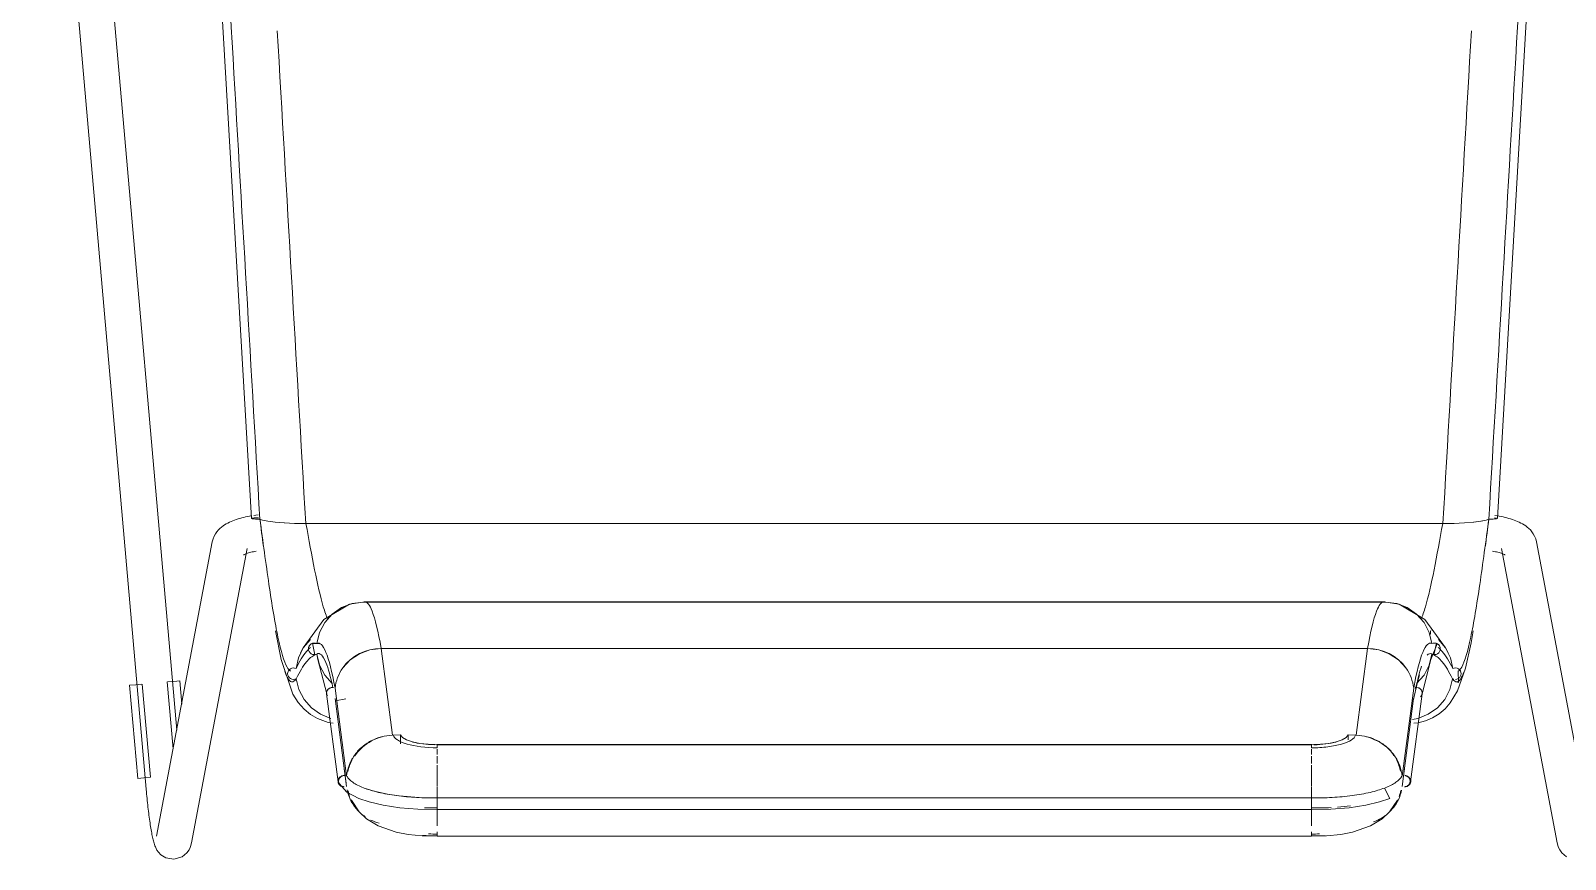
# Model space of a CAD drawing. Header units: millimetres. Extents: x 155927 to 295199, y -4084 to 97293.
# Drawn here: x 166802 to 167320, y 30951 to 31231 of the extents above; entities that cross this region are included whole.
import ezdxf

# ---------------------------------------------------------------- set-up
doc = ezdxf.new("R2010")
doc.units = ezdxf.units.MM
doc.header["$MEASUREMENT"] = 0
doc.layers.add('I-FURN', color=8, linetype='CONTINUOUS', lineweight=9)

msp = doc.modelspace()

# ---------------------------------------------------------------- linework, layer by layer
at = {"layer": 'I-FURN'}
for p, q in [((166802.41, 31418.3), (166841.36, 30974.98)), ((166851.66, 30994.85), (166814.36, 31419.35)), ((166857.55, 31398.18), (166876.84, 31066.27)), ((167316.36, 31398.18), (167297.08, 31066.27)), ((166870.58, 31065.48), (166871.16, 31065.7)), ((166871.16, 31065.7), (166871.75, 31065.91)), ((166871.75, 31065.91), (166872.36, 31066.1)), ((166872.36, 31066.1), (166872.98, 31066.29)), ((166872.98, 31066.29), (166873.61, 31066.46)), ((166873.61, 31066.46), (166874.25, 31066.62)), ((166874.25, 31066.62), (166874.9, 31066.77)), ((166874.9, 31066.77), (166875.57, 31066.92)), ((166875.57, 31066.92), (166876.25, 31067.05)), ((166876.25, 31067.05), (166876.95, 31067.18)), ((166876.91, 31066.32), (166876.84, 31066.27)), ((166876.84, 31066.27), (166876.9, 31066.32)), ((166876.84, 31066.27), (166876.92, 31066.21)), ((166876.91, 31066.21), (166876.84, 31066.27)), ((166876.9, 31066.32), (166877.09, 31066.37)), ((166877.09, 31066.37), (166876.91, 31066.32)), ((166877.11, 31066.16), (166876.91, 31066.21)), ((166876.92, 31066.21), (166877.11, 31066.16)), ((166877.38, 31066.41), (166877.09, 31066.37)), ((166877.09, 31066.37), (166877.38, 31066.41)), ((166877.11, 31066.16), (166877.41, 31066.12)), ((166877.4, 31066.12), (166877.11, 31066.16)), ((166877.76, 31066.45), (166877.38, 31066.41)), ((166877.38, 31066.41), (166877.76, 31066.45)), ((166877.79, 31066.09), (166877.4, 31066.12)), ((166877.41, 31066.12), (166877.79, 31066.09)), ((166877.65, 31067.29), (166878.37, 31067.4)), ((166878.21, 31066.47), (166877.76, 31066.45)), ((166877.76, 31066.45), (166878.21, 31066.47)), ((166877.79, 31066.09), (166878.25, 31066.06)), ((166878.24, 31066.06), (166877.79, 31066.09)), ((166878.7, 31066.48), (166878.21, 31066.47)), ((166878.21, 31066.47), (166878.7, 31066.48)), ((166878.74, 31066.06), (166878.24, 31066.06)), ((166878.25, 31066.06), (166878.74, 31066.06)), ((166878.37, 31067.4), (166879.09, 31067.5)), ((166879.2, 31066.48), (166878.7, 31066.48)), ((166878.7, 31066.48), (166879.2, 31066.48)), ((166878.74, 31066.06), (166879.24, 31066.06)), ((166879.24, 31066.06), (166878.74, 31066.06)), ((166879.24, 31066.06), (166879.71, 31066.08)), ((166879.71, 31066.08), (166879.24, 31066.06)), ((166880.61, 31065.68), (166879.71, 31066.08)), ((166879.71, 31066.08), (166880.61, 31065.68)), ((167294.21, 31066.08), (167293.31, 31065.68)), ((167293.31, 31065.68), (167294.21, 31066.08)), ((167294.21, 31066.08), (167294.68, 31066.06)), ((167294.68, 31066.06), (167294.21, 31066.08)), ((167294.68, 31066.06), (167295.18, 31066.06)), ((167295.18, 31066.06), (167294.68, 31066.06)), ((167295.18, 31066.06), (167295.67, 31066.06)), ((167295.67, 31066.06), (167295.18, 31066.06)), ((167295.67, 31066.06), (167296.12, 31066.09)), ((167296.13, 31066.09), (167295.67, 31066.06)), ((167296.12, 31066.09), (167296.51, 31066.12)), ((167296.51, 31066.12), (167296.13, 31066.09)), ((167296.54, 31066.41), (167296.16, 31066.45)), ((167296.16, 31066.45), (167296.54, 31066.41)), ((167296.97, 31067.18), (167296.27, 31067.29)), ((167296.51, 31066.12), (167296.81, 31066.16)), ((167296.81, 31066.16), (167296.51, 31066.12)), ((167296.83, 31066.37), (167296.54, 31066.41)), ((167296.54, 31066.41), (167296.83, 31066.37)), ((167297.66, 31067.05), (167296.97, 31067.18)), ((167297.07, 31066.27), (167297.01, 31066.32)), ((167297.01, 31066.32), (167297.08, 31066.27)), ((167298.34, 31066.92), (167297.66, 31067.05)), ((167299.01, 31066.77), (167298.34, 31066.92)), ((167299.67, 31066.62), (167299.01, 31066.77)), ((167300.31, 31066.46), (167299.67, 31066.62)), ((167300.94, 31066.29), (167300.31, 31066.46)), ((167301.56, 31066.1), (167300.94, 31066.29)), ((167302.16, 31065.91), (167301.56, 31066.1)), ((167302.76, 31065.7), (167302.16, 31065.91)), ((167303.34, 31065.48), (167302.76, 31065.7)), ((166864.27, 31060.3), (166864.71, 31061.09)), ((166864.71, 31061.09), (166865.19, 31061.78)), ((166865.19, 31061.78), (166865.7, 31062.38)), ((166865.7, 31062.38), (166866.22, 31062.9)), ((166866.22, 31062.9), (166866.75, 31063.35)), ((166866.75, 31063.35), (166867.29, 31063.75)), ((166867.29, 31063.75), (166867.82, 31064.11)), ((166867.82, 31064.11), (166868.36, 31064.43)), ((166868.36, 31064.43), (166868.9, 31064.72)), ((166868.9, 31064.72), (166869.45, 31065)), ((166869.45, 31065), (166870.01, 31065.25)), ((166870.01, 31065.25), (166870.58, 31065.48)), ((166882.35, 31065.31), (166880.61, 31065.68)), ((166880.61, 31065.68), (166882.36, 31065.31)), ((166884.82, 31065), (166882.36, 31065.31)), ((166882.36, 31065.31), (166884.85, 31065)), ((166887.91, 31064.76), (166884.85, 31065)), ((166884.85, 31065), (166887.96, 31064.76)), ((166891.43, 31064.61), (166887.95, 31064.76)), ((166887.96, 31064.76), (166891.49, 31064.61)), ((166895.18, 31064.55), (166891.43, 31064.61)), ((166891.49, 31064.61), (166895.26, 31064.55)), ((166895.26, 31064.55), (167278.66, 31064.55)), ((167278.66, 31064.55), (166895.26, 31064.55)), ((167278.66, 31064.55), (167282.43, 31064.61)), ((167282.43, 31064.61), (167278.74, 31064.55)), ((167282.43, 31064.61), (167285.96, 31064.76)), ((167285.96, 31064.76), (167282.49, 31064.61)), ((167285.96, 31064.76), (167289.06, 31065)), ((167289.07, 31065), (167286.01, 31064.76)), ((167289.06, 31065), (167291.56, 31065.31)), ((167291.56, 31065.31), (167289.1, 31065)), ((167291.56, 31065.31), (167293.31, 31065.68)), ((167293.31, 31065.68), (167291.57, 31065.31)), ((167303.91, 31065.25), (167303.34, 31065.48)), ((167304.47, 31065), (167303.91, 31065.25)), ((167305.02, 31064.72), (167304.47, 31065)), ((167305.55, 31064.43), (167305.02, 31064.72)), ((167306.09, 31064.11), (167305.55, 31064.43)), ((167306.63, 31063.75), (167306.09, 31064.11)), ((167307.16, 31063.35), (167306.63, 31063.75)), ((167307.69, 31062.9), (167307.16, 31063.35)), ((167308.21, 31062.38), (167307.69, 31062.9)), ((167308.72, 31061.78), (167308.21, 31062.38)), ((167309.21, 31061.09), (167308.72, 31061.78)), ((167309.64, 31060.3), (167309.21, 31061.09)), ((166863.65, 31058.42), (166844.84, 30959.13)), ((166856.63, 30956.9), (166875.44, 31056.19)), ((166863.65, 31058.42), (166863.91, 31059.41)), ((166863.91, 31059.41), (166864.27, 31060.3)), ((167298.48, 31056.19), (167317.29, 30956.9)), ((167310.01, 31059.41), (167309.64, 31060.3)), ((167310.27, 31058.42), (167310.01, 31059.41)), ((167329.08, 30959.13), (167310.27, 31058.42)), ((166874.22, 31053.96), (166874.24, 31053.97)), ((166874.24, 31053.97), (166874.32, 31054.02)), ((166874.32, 31054.02), (166874.41, 31054.06)), ((166874.41, 31054.06), (166874.56, 31054.14)), ((166874.56, 31054.14), (166874.75, 31054.22)), ((166874.75, 31054.22), (166874.98, 31054.32)), ((166874.98, 31054.32), (166875.25, 31054.42)), ((166875.25, 31054.42), (166875.56, 31054.53)), ((166875.56, 31054.53), (166875.89, 31054.63)), ((166875.89, 31054.63), (166876.26, 31054.74)), ((166876.26, 31054.74), (166876.65, 31054.85)), ((166876.65, 31054.85), (166877.07, 31054.96)), ((166877.07, 31054.96), (166877.52, 31055.06)), ((166877.52, 31055.06), (166877.99, 31055.16)), ((166877.99, 31055.16), (166878.48, 31055.26)), ((167295.93, 31055.16), (167295.44, 31055.26)), ((167296.4, 31055.06), (167295.93, 31055.16)), ((167296.84, 31054.96), (167296.4, 31055.06)), ((167297.26, 31054.85), (167296.84, 31054.96)), ((167297.66, 31054.74), (167297.26, 31054.85)), ((167298.02, 31054.63), (167297.66, 31054.74)), ((167298.36, 31054.53), (167298.02, 31054.63)), ((167298.66, 31054.42), (167298.36, 31054.53)), ((167298.93, 31054.32), (167298.66, 31054.42)), ((167299.17, 31054.22), (167298.93, 31054.32)), ((167299.36, 31054.14), (167299.17, 31054.22)), ((167299.51, 31054.06), (167299.36, 31054.14)), ((167299.6, 31054.02), (167299.51, 31054.06)), ((167299.67, 31053.97), (167299.6, 31054.02)), ((167299.7, 31053.96), (167299.67, 31053.97)), ((166909.92, 31037.33), (166901.26, 31032.22)), ((166907.2, 31036.21), (166904.07, 31034.04)), ((166904.07, 31034.03), (166907.21, 31036.2)), ((166910.07, 31037.4), (166906.89, 31036.03)), ((166910.78, 31037.57), (166907.2, 31036.21)), ((166907.21, 31036.2), (166910.78, 31037.57)), ((166915.1, 31038.2), (166910.07, 31037.4)), ((166910.78, 31037.57), (166914.57, 31038.05)), ((166914.57, 31038.05), (166910.78, 31037.57)), ((166914.57, 31038.05), (167259.35, 31038.05)), ((167259.35, 31038.05), (166914.57, 31038.05)), ((166954.01, 31038.2), (166915.1, 31038.2)), ((167258.81, 31038.2), (166954.01, 31038.2)), ((167258.81, 31038.2), (167263.85, 31037.4)), ((167259.35, 31038.05), (167263.14, 31037.57)), ((167263.14, 31037.57), (167259.35, 31038.05)), ((167263.14, 31037.57), (167266.71, 31036.2)), ((167266.71, 31036.21), (167263.14, 31037.57)), ((167263.85, 31037.4), (167267.03, 31036.03)), ((167264, 31037.33), (167272.65, 31032.22)), ((167269.85, 31034.04), (167266.71, 31036.21)), ((167266.71, 31036.2), (167269.84, 31034.03)), ((166901.26, 31032.22), (166894.28, 31022.68)), ((166901.56, 31031.17), (166899.81, 31027.77)), ((166899.81, 31027.77), (166901.57, 31031.16)), ((166904.07, 31034.04), (166901.56, 31031.17)), ((166901.57, 31031.16), (166904.07, 31034.03)), ((167269.84, 31034.03), (167272.35, 31031.16)), ((167272.36, 31031.17), (167269.85, 31034.04)), ((167272.35, 31031.16), (167274.1, 31027.77)), ((167274.11, 31027.77), (167272.36, 31031.17)), ((167272.65, 31032.22), (167279.64, 31022.68)), ((166884.95, 31028.35), (166886.85, 31018.69)), ((166896.73, 31025.44), (166894.33, 31022.61)), ((166894.34, 31022.6), (166896.73, 31025.44)), ((166899.81, 31027.77), (166898.91, 31024.06)), ((167275, 31024.06), (167274.11, 31027.77)), ((167277.18, 31025.44), (167279.58, 31022.61)), ((167279.59, 31022.61), (167277.18, 31025.44)), ((167286.34, 31015.77), (167288.23, 31024.29)), ((167288.23, 31024.29), (167288.97, 31028.35)), ((166891.91, 31015.67), (166892.7, 31019.28)), ((166892.69, 31019.28), (166891.91, 31015.67)), ((166894.33, 31022.61), (166892.69, 31019.28)), ((166892.7, 31019.28), (166894.34, 31022.6)), ((166894.28, 31022.68), (166893.39, 31020.93)), ((166896.14, 31022.79), (166896.07, 31022.3)), ((166896.07, 31022.3), (166896.14, 31021.81)), ((166896.08, 31022.3), (166896.14, 31022.79)), ((166896.14, 31021.81), (166896.08, 31022.3)), ((166896.33, 31023.26), (166896.14, 31022.79)), ((166896.14, 31022.79), (166896.33, 31023.25)), ((166896.33, 31021.35), (166896.14, 31021.81)), ((166896.14, 31021.81), (166896.33, 31021.35)), ((166896.33, 31023.25), (166896.63, 31023.66)), ((166896.62, 31023.66), (166896.33, 31023.26)), ((166896.63, 31020.95), (166896.33, 31021.35)), ((166896.33, 31021.35), (166896.62, 31020.95)), ((166897, 31023.97), (166896.62, 31023.66)), ((166896.62, 31020.95), (166897, 31020.63)), ((166896.63, 31023.66), (166897.01, 31023.97)), ((166897.01, 31020.64), (166896.63, 31020.95)), ((166897.46, 31024.18), (166897, 31023.97)), ((166897, 31020.63), (166897.46, 31020.43)), ((166897.01, 31023.97), (166897.46, 31024.17)), ((166897.46, 31020.43), (166897.01, 31020.64)), ((166899.98, 31024.07), (166897.1, 31024.03)), ((166897.4, 31024.16), (166898.24, 31020.27)), ((166897.46, 31024.17), (166897.95, 31024.26)), ((166897.95, 31024.26), (166897.46, 31024.18)), ((166897.95, 31020.35), (166897.46, 31020.43)), ((166897.46, 31020.43), (166897.95, 31020.35)), ((166897.95, 31024.26), (166898.45, 31024.22)), ((166898.44, 31024.22), (166897.95, 31024.26)), ((166898.45, 31020.39), (166897.95, 31020.35)), ((166897.95, 31020.35), (166898.44, 31020.39)), ((166898.91, 31024.06), (166898.44, 31024.22)), ((166898.44, 31020.39), (166898.91, 31020.55)), ((166898.45, 31024.22), (166898.92, 31024.05)), ((166898.92, 31020.55), (166898.45, 31020.39)), ((166898.91, 31020.55), (166899.81, 31016.84)), ((166899.27, 31018.7), (166898.95, 31020.57)), ((166913.29, 31020.66), (166910.17, 31018.58)), ((166916.83, 31021.97), (166913.29, 31020.66)), ((166920.6, 31022.45), (166916.83, 31021.97)), ((166924.46, 30993.17), (166920.6, 31022.45)), ((166920.6, 31022.45), (167253.31, 31022.45)), ((167253.31, 31022.45), (166920.6, 31022.45)), ((167253.31, 31022.45), (167249.45, 30993.17)), ((167257.08, 31021.97), (167253.31, 31022.45)), ((167260.63, 31020.66), (167257.08, 31021.97)), ((167263.74, 31018.58), (167260.63, 31020.66)), ((167274.11, 31016.84), (167275, 31020.55)), ((167274.65, 31018.7), (167276.81, 31024.03)), ((167275, 31024.05), (167275.47, 31024.22)), ((167275.47, 31024.22), (167275, 31024.06)), ((167275.47, 31020.39), (167275, 31020.55)), ((167275, 31020.55), (167275.47, 31020.39)), ((167275.47, 31024.22), (167275.97, 31024.26)), ((167275.97, 31024.26), (167275.47, 31024.22)), ((167275.97, 31020.35), (167275.47, 31020.39)), ((167275.47, 31020.39), (167275.97, 31020.35)), ((167275.68, 31020.27), (167276.52, 31024.16)), ((167275.97, 31024.26), (167276.46, 31024.17)), ((167276.46, 31024.18), (167275.97, 31024.26)), ((167276.46, 31020.43), (167275.97, 31020.35)), ((167275.97, 31020.35), (167276.46, 31020.43)), ((167276.91, 31023.97), (167276.46, 31024.18)), ((167276.46, 31024.17), (167276.91, 31023.97)), ((167276.91, 31020.64), (167276.46, 31020.43)), ((167276.46, 31020.43), (167276.91, 31020.63)), ((167276.91, 31023.97), (167277.29, 31023.66)), ((167277.3, 31023.66), (167276.91, 31023.97)), ((167277.29, 31020.95), (167276.91, 31020.64)), ((167276.91, 31020.63), (167277.3, 31020.95)), ((167277.29, 31023.66), (167277.58, 31023.25)), ((167277.58, 31021.35), (167277.29, 31020.95)), ((167277.59, 31023.26), (167277.3, 31023.66)), ((167277.3, 31020.95), (167277.59, 31021.35)), ((167277.58, 31023.25), (167277.77, 31022.79)), ((167277.77, 31021.81), (167277.58, 31021.35)), ((167277.78, 31022.79), (167277.59, 31023.26)), ((167277.59, 31021.35), (167277.78, 31021.81)), ((167277.77, 31022.79), (167277.84, 31022.3)), ((167277.84, 31022.3), (167277.77, 31021.81)), ((167277.84, 31022.3), (167277.78, 31022.79)), ((167277.78, 31021.81), (167277.84, 31022.3)), ((167279.58, 31022.6), (167281.22, 31019.28)), ((167281.23, 31019.28), (167279.59, 31022.61)), ((167279.64, 31022.68), (167280.53, 31020.93)), ((167281.22, 31019.28), (167282.01, 31015.67)), ((167282.01, 31015.67), (167281.23, 31019.28)), ((166886.85, 31018.69), (166890.84, 31006.98)), ((166889.08, 31013.88), (166889.14, 31014.37)), ((166889.14, 31014.37), (166889.08, 31013.88)), ((166889.14, 31014.37), (166889.32, 31014.83)), ((166889.32, 31014.83), (166889.14, 31014.37)), ((166889.32, 31014.83), (166889.61, 31015.23)), ((166889.61, 31015.23), (166889.32, 31014.83)), ((166889.61, 31015.23), (166889.99, 31015.55)), ((166889.99, 31015.55), (166889.61, 31015.23)), ((166889.99, 31015.55), (166890.44, 31015.76)), ((166890.44, 31015.76), (166889.99, 31015.55)), ((166890.44, 31015.76), (166890.93, 31015.85)), ((166890.93, 31015.85), (166890.44, 31015.76)), ((166890.93, 31015.85), (166891.43, 31015.82)), ((166891.43, 31015.82), (166890.93, 31015.85)), ((166891.43, 31015.82), (166891.91, 31015.67)), ((166891.91, 31015.67), (166891.43, 31015.82)), ((166902.24, 31007.09), (166899.27, 31018.7)), ((166899.81, 31016.84), (166901.56, 31013.44)), ((166910.17, 31018.58), (166907.69, 31015.84)), ((167266.23, 31015.84), (167263.74, 31018.58)), ((167271.68, 31007.09), (167274.65, 31018.7)), ((167272.36, 31013.44), (167274.11, 31016.84)), ((167282.01, 31015.67), (167282.49, 31015.82)), ((167282.49, 31015.82), (167282.01, 31015.67)), ((167282.49, 31015.82), (167282.98, 31015.85)), ((167282.99, 31015.85), (167282.49, 31015.82)), ((167282.98, 31015.85), (167283.48, 31015.76)), ((167283.48, 31015.76), (167282.99, 31015.85)), ((167283.48, 31015.76), (167283.92, 31015.55)), ((167283.93, 31015.55), (167283.48, 31015.76)), ((167283.67, 31008.14), (167286.34, 31015.77)), ((167284.03, 31010.94), (167283.84, 31014.78)), ((167283.92, 31015.55), (167284.3, 31015.23)), ((167284.31, 31015.23), (167283.93, 31015.55)), ((167284.3, 31015.23), (167284.59, 31014.83)), ((167284.6, 31014.83), (167284.31, 31015.23)), ((167284.59, 31014.83), (167284.77, 31014.37)), ((167284.78, 31014.37), (167284.6, 31014.83)), ((167284.77, 31014.37), (167284.83, 31013.88)), ((167284.84, 31013.88), (167284.78, 31014.37)), ((166835.78, 31010), (166837.83, 31010.18)), ((166838.54, 30978.59), (166835.78, 31010)), ((166837.83, 31010.18), (166839.89, 31010.36)), ((166842.77, 30978.96), (166840.01, 31010.37)), ((166848.46, 31011.11), (166850.45, 30988.51)), ((166848.59, 31011.12), (166850.65, 31011.3)), ((166850.65, 31011.3), (166852.69, 31011.48)), ((166853.39, 31003.59), (166852.69, 31011.48)), ((166889.16, 31013.4), (166889.08, 31013.88)), ((166889.08, 31013.88), (166889.15, 31013.4)), ((166889.15, 31013.4), (166889.35, 31012.94)), ((166889.35, 31012.95), (166889.16, 31013.4)), ((166889.65, 31012.55), (166889.35, 31012.95)), ((166889.35, 31012.94), (166889.65, 31012.55)), ((166890.04, 31012.25), (166889.65, 31012.55)), ((166889.65, 31012.55), (166890.04, 31012.24)), ((166890.49, 31012.05), (166890.04, 31012.25)), ((166890.04, 31012.24), (166890.49, 31012.05)), ((166890.99, 31011.97), (166890.49, 31012.05)), ((166890.49, 31012.05), (166890.99, 31011.97)), ((166891.49, 31012.02), (166890.99, 31011.97)), ((166890.99, 31011.97), (166891.49, 31012.02)), ((166891.96, 31012.18), (166891.49, 31012.02)), ((166891.49, 31012.02), (166891.96, 31012.18)), ((166891.98, 31012.02), (166891.96, 31012.18)), ((166891.96, 31012.18), (166892.86, 31008.55)), ((166901.56, 31013.44), (166904.07, 31010.57)), ((166903.14, 31008.99), (166902.76, 31008.69)), ((166903.6, 31009.19), (166903.14, 31008.99)), ((166904.09, 31009.27), (166903.6, 31009.19)), ((166904.58, 31009.23), (166904.09, 31009.27)), ((166908.9, 30979.37), (166905.06, 31009.07)), ((167265.02, 30979.37), (167268.86, 31009.07)), ((167270.09, 31011.04), (167268.72, 31004.74)), ((167269.83, 31009.27), (167269.33, 31009.23)), ((167270.32, 31009.19), (167269.83, 31009.27)), ((167269.85, 31010.57), (167272.36, 31013.44)), ((167270.85, 31013.47), (167270.09, 31011.04)), ((167270.77, 31008.99), (167270.32, 31009.19)), ((167271.16, 31008.69), (167270.77, 31008.99)), ((167281.06, 31008.55), (167281.96, 31012.18)), ((167282.43, 31012.02), (167281.96, 31012.18)), ((167281.96, 31012.18), (167282.43, 31012.02)), ((167282.87, 31011.26), (167284.03, 31010.94)), ((167283.42, 31012.05), (167282.93, 31011.97)), ((167282.93, 31011.97), (167283.42, 31012.05)), ((167283.88, 31012.25), (167283.42, 31012.05)), ((167283.42, 31012.05), (167283.88, 31012.24)), ((167284.26, 31012.55), (167283.88, 31012.25)), ((167283.88, 31012.24), (167284.27, 31012.55)), ((167284.56, 31012.95), (167284.26, 31012.55)), ((167284.27, 31012.55), (167284.57, 31012.94)), ((167284.76, 31013.4), (167284.56, 31012.95)), ((167284.57, 31012.94), (167284.76, 31013.4)), ((167284.83, 31013.88), (167284.76, 31013.4)), ((167284.76, 31013.4), (167284.84, 31013.88)), ((166890.84, 31006.98), (166892.66, 31004.15)), ((166892.66, 31004.15), (166894.65, 31001.91)), ((166892.86, 31008.55), (166894.6, 31005.23)), ((166894.6, 31005.23), (166897.08, 31002.4)), ((166902.28, 31007.87), (166902.21, 31007.4)), ((166902.21, 31007.4), (166902.28, 31006.93)), ((166902.23, 31007.17), (166906.08, 30977.39)), ((166902.47, 31008.31), (166902.28, 31007.87)), ((166902.28, 31006.93), (166902.46, 31006.49)), ((166902.76, 31008.69), (166902.47, 31008.31)), ((166905.08, 31005.52), (166908.92, 30975.83)), ((166905.2, 31004.74), (166908.69, 31005.43)), ((167265, 30975.83), (167268.84, 31005.52)), ((167267.84, 30977.39), (167271.69, 31007.17)), ((167271.45, 31008.31), (167271.16, 31008.69)), ((167271.16, 31006.1), (167271.45, 31006.49)), ((167271.64, 31007.87), (167271.45, 31008.31)), ((167271.45, 31006.49), (167271.64, 31006.93)), ((167271.71, 31007.4), (167271.64, 31007.87)), ((167271.64, 31006.93), (167271.71, 31007.4)), ((167276.84, 31002.4), (167279.32, 31005.23)), ((167279.32, 31005.23), (167281.06, 31008.55)), ((167279.43, 31002.06), (167281.16, 31004.03)), ((167281.16, 31004.03), (167283.67, 31008.14)), ((166894.65, 31001.91), (166896.82, 31000.13)), ((166896.82, 31000.13), (166899.09, 30998.79)), ((166897.08, 31002.4), (166900.16, 31000.23)), ((166899.09, 30998.79), (166902.69, 30997.49)), ((166900.16, 31000.23), (166903.68, 30998.83)), ((167270.23, 30998.84), (167268.49, 30998.46)), ((167268.5, 30998.46), (167270.24, 30998.83)), ((167270.24, 30998.83), (167273.75, 31000.23)), ((167272.88, 30997.98), (167275.25, 30999)), ((167273.75, 31000.23), (167276.84, 31002.4)), ((167275.25, 30999), (167277.45, 31000.38)), ((167277.45, 31000.38), (167279.43, 31002.06)), ((166902.69, 30997.49), (166904.46, 30997.26)), ((166927.18, 30993.24), (166924.46, 30993.17)), ((166927.18, 30993.24), (166927.18, 30990.23)), ((166927.82, 30992.38), (166927.18, 30993.24)), ((167246.74, 30993.24), (167246.1, 30992.38)), ((167246.74, 30991.58), (167246.74, 30993.24)), ((167249.45, 30993.17), (167246.74, 30993.24)), ((167268.96, 30997.17), (167270.38, 30997.32)), ((167270.38, 30997.32), (167272.88, 30997.98)), ((166929.17, 30991.59), (166927.82, 30992.38)), ((166931.15, 30990.92), (166929.17, 30991.59)), ((166933.64, 30990.41), (166931.15, 30990.92)), ((166936.5, 30990.09), (166933.64, 30990.41)), ((166939.53, 30989.98), (166936.5, 30990.09)), ((167234.38, 30989.98), (166939.53, 30989.98)), ((166939.53, 30989.92), (167234.38, 30989.92)), ((166939.53, 30986.66), (166939.53, 30988.4)), ((167237.42, 30990.09), (167234.38, 30989.98)), ((167234.38, 30988.4), (167234.38, 30986.66)), ((167240.27, 30990.41), (167237.42, 30990.09)), ((167242.76, 30990.92), (167240.27, 30990.41)), ((167244.75, 30991.59), (167242.76, 30990.92)), ((167246.1, 30992.38), (167244.75, 30991.59)), ((166939.53, 30983.61), (166939.53, 30986.07)), ((166939.53, 30976.06), (166939.53, 30983.09)), ((167234.38, 30986.07), (167234.38, 30983.61)), ((167234.38, 30983.09), (167234.38, 30976.06)), ((166840.59, 30978.77), (166838.54, 30978.59)), ((166842.65, 30978.95), (166840.59, 30978.77)), ((166908.77, 30977.02), (166908.15, 30981.8)), ((166939.53, 30980.26), (166939.53, 30979.98)), ((167234.38, 30979.98), (167234.38, 30980.26)), ((167265.57, 30980.25), (167265.77, 30981.8)), ((166841.37, 30974.82), (166841.36, 30974.98)), ((166841.44, 30974.07), (166841.37, 30974.82)), ((166841.51, 30973.32), (166841.44, 30974.07)), ((166841.58, 30972.57), (166841.51, 30973.32)), ((166841.65, 30971.83), (166841.58, 30972.57)), ((166908.99, 30973.99), (166906.44, 30976.89)), ((166913.1, 30971.81), (166908.99, 30973.99)), ((166914.86, 30975.35), (166918.3, 30974.25)), ((166918.3, 30974.25), (166922.73, 30973.28)), ((166922.73, 30973.28), (166926.74, 30972.69)), ((166926.74, 30972.69), (166933.31, 30972.16)), ((166939.53, 30975.86), (166939.53, 30972.05)), ((166939.53, 30972.05), (166939.53, 30975.86)), ((167234.38, 30972.05), (167234.38, 30975.86)), ((167234.38, 30975.86), (167234.38, 30972.05)), ((167260.81, 30971.81), (167259.05, 30975.35)), ((166841.73, 30971.09), (166841.65, 30971.83)), ((166841.81, 30970.35), (166841.73, 30971.09)), ((166841.89, 30969.63), (166841.81, 30970.35)), ((166841.97, 30968.91), (166841.89, 30969.63)), ((166842.05, 30968.2), (166841.97, 30968.91)), ((166842.14, 30967.5), (166842.05, 30968.2)), ((166842.22, 30966.81), (166842.14, 30967.5)), ((166910.56, 30971.2), (166910.46, 30971.4)), ((166913.24, 30967.3), (166910.56, 30971.2)), ((166916.56, 30970.64), (166913.1, 30971.81)), ((166921.25, 30969.54), (166916.56, 30970.64)), ((166926.87, 30968.7), (166921.25, 30969.54)), ((166932.99, 30968.21), (166926.87, 30968.7)), ((166939.53, 30968.12), (166932.99, 30968.21)), ((166933.31, 30972.16), (166939.53, 30972.08)), ((167234.38, 30972.08), (166939.53, 30972.08)), ((166939.53, 30968.12), (166939.53, 30972.08)), ((166939.53, 30972.07), (166939.53, 30971.97)), ((166939.53, 30971.97), (166939.53, 30971.75)), ((166939.53, 30971.75), (166939.53, 30971.42)), ((166939.53, 30971.42), (166939.53, 30971)), ((166939.53, 30971), (166939.53, 30970.52)), ((166939.53, 30970.52), (166939.53, 30970.03)), ((166939.53, 30970.03), (166939.53, 30969.53)), ((166939.53, 30969.53), (166939.53, 30969.08)), ((166939.53, 30969.08), (166939.53, 30968.69)), ((166939.53, 30968.69), (166939.53, 30968.39)), ((166939.53, 30968.39), (166939.53, 30968.19)), ((166939.53, 30968.36), (166939.53, 30965.34)), ((166939.53, 30965.35), (166939.53, 30968.36)), ((166939.53, 30968.19), (166939.53, 30968.12)), ((166939.53, 30968.12), (167234.38, 30968.12)), ((167234.38, 30971.97), (167234.38, 30968.12)), ((167234.38, 30971.75), (167234.38, 30971.97)), ((167234.38, 30971.42), (167234.38, 30971.75)), ((167234.38, 30971), (167234.38, 30971.42)), ((167234.38, 30970.52), (167234.38, 30971)), ((167234.38, 30970.03), (167234.38, 30970.52)), ((167234.38, 30969.53), (167234.38, 30970.03)), ((167234.38, 30969.08), (167234.38, 30969.53)), ((167234.38, 30968.69), (167234.38, 30969.08)), ((167234.38, 30968.39), (167234.38, 30968.69)), ((167234.38, 30968.19), (167234.38, 30968.39)), ((167234.38, 30965.34), (167234.38, 30968.36)), ((167234.38, 30968.36), (167234.38, 30965.35)), ((167234.38, 30968.12), (167240.93, 30968.21)), ((167234.38, 30968.12), (167234.38, 30968.19)), ((167240.93, 30968.21), (167247.05, 30968.7)), ((167247.05, 30968.7), (167252.67, 30969.54)), ((167252.67, 30969.54), (167257.36, 30970.64)), ((167257.36, 30970.64), (167260.81, 30971.81)), ((167260.68, 30967.3), (167263.35, 30971.2)), ((167263.35, 30971.2), (167263.45, 30971.4)), ((166842.31, 30966.14), (166842.22, 30966.81)), ((166842.4, 30965.48), (166842.31, 30966.14)), ((166842.49, 30964.83), (166842.4, 30965.48)), ((166842.58, 30964.19), (166842.49, 30964.83)), ((166842.67, 30963.57), (166842.58, 30964.19)), ((166842.76, 30962.97), (166842.67, 30963.57)), ((166842.85, 30962.38), (166842.76, 30962.97)), ((166842.94, 30961.82), (166842.85, 30962.38)), ((166915.71, 30965.01), (166913.24, 30967.3)), ((166919.6, 30962.62), (166915.71, 30965.01)), ((166925.64, 30960.49), (166919.6, 30962.62)), ((166939.53, 30962.6), (166939.53, 30965.18)), ((167234.38, 30965.18), (167234.38, 30962.6)), ((167248.27, 30960.49), (167254.32, 30962.62)), ((167254.32, 30962.62), (167258.2, 30965.01)), ((167258.2, 30965.01), (167260.68, 30967.3)), ((166843.03, 30961.26), (166842.94, 30961.82)), ((166843.13, 30960.73), (166843.03, 30961.26)), ((166843.22, 30960.22), (166843.13, 30960.73)), ((166843.32, 30959.72), (166843.22, 30960.22)), ((166843.41, 30959.24), (166843.32, 30959.72)), ((166843.51, 30958.78), (166843.41, 30959.24)), ((166843.61, 30958.34), (166843.51, 30958.78)), ((166843.71, 30957.91), (166843.61, 30958.34)), ((166843.81, 30957.5), (166843.71, 30957.91)), ((166843.92, 30957.1), (166843.81, 30957.5)), ((166844.03, 30956.7), (166843.92, 30957.1)), ((166929.68, 30959.7), (166925.64, 30960.49)), ((166934.5, 30959.19), (166929.68, 30959.7)), ((166939.53, 30959.08), (166934.5, 30959.19)), ((166939.53, 30959.1), (166939.53, 30960.57)), ((166939.53, 30959.25), (166939.53, 30959.08)), ((166939.53, 30959.08), (167234.38, 30959.08)), ((167234.38, 30960.57), (167234.38, 30959.1)), ((167234.38, 30959.08), (167234.38, 30959.25)), ((167234.38, 30959.08), (167239.41, 30959.19)), ((167239.41, 30959.19), (167244.24, 30959.7)), ((167244.24, 30959.7), (167248.27, 30960.49)), ((166844.16, 30956.31), (166844.03, 30956.7)), ((166844.3, 30955.9), (166844.16, 30956.31)), ((166844.47, 30955.47), (166844.3, 30955.9)), ((166844.69, 30955), (166844.47, 30955.47)), ((166844.99, 30954.44), (166844.69, 30955)), ((166845.47, 30953.74), (166844.99, 30954.44)), ((166846.32, 30952.83), (166845.47, 30953.74)), ((166847.98, 30951.79), (166846.32, 30952.83)), ((166853.49, 30952.14), (166850.74, 30951.3)), ((166853.49, 30952.14), (166855.07, 30953.46)), ((166855.07, 30953.46), (166855.81, 30954.54)), ((166855.81, 30954.54), (166856.19, 30955.34)), ((166856.19, 30955.34), (166856.4, 30955.96)), ((166856.4, 30955.96), (166856.54, 30956.48)), ((166856.54, 30956.48), (166856.63, 30956.9)), ((167317.38, 30956.48), (167317.29, 30956.9)), ((167317.51, 30955.96), (167317.38, 30956.48)), ((167317.73, 30955.34), (167317.51, 30955.96)), ((167318.1, 30954.54), (167317.73, 30955.34)), ((167318.85, 30953.46), (167318.1, 30954.54)), ((167320.43, 30952.14), (167318.85, 30953.46)), ((166850.74, 30951.3), (166847.98, 30951.79))]:
    msp.add_line(p, q, dxfattribs=at)
for centre, major_axis, ratio, start_param, end_param in [((166920.73, 31007.38), (-15.78, 0), 0.955139, 4.720632, 5.68731), ((167253.18, 31007.38), (-15.78, 0), 0.955139, 3.737469, 4.704147), ((166920.73, 31007.38), (-15.78, 0), 0.955139, 5.687432, 5.928979), ((167253.18, 31007.38), (-15.78, 0), 0.955139, 3.495799, 3.737346), ((166904.17, 31007.4), (-1.96, 0), 0.955139, 4.501447, 6.28162), ((166920.73, 31007.38), (-15.78, 0), 0.955139, 5.929149, 6.170649), ((167253.18, 31007.38), (-15.78, 0), 0.955139, 3.254129, 3.495629), ((167269.74, 31007.4), (-1.96, 0), 0.955139, 2.379629, 4.923331), ((166904.17, 31007.4), (-1.96, 0), 0.955139, 6.282038, 6.790779), ((166939.53, 30974.83), (0, -15.75), 0.000004, 3.431839, 3.614078), ((167234.38, 30974.83), (0, -15.75), 0.000004, 2.669107, 2.851347), ((166939.53, 30963.36), (-12.4, 0), 0.287441, 1.332781, 1.570796), ((167234.38, 30963.36), (12.4, 0), 0.287441, 4.712389, 4.932602)]:
    msp.add_ellipse(centre, major_axis=major_axis, ratio=ratio, start_param=start_param, end_param=end_param, dxfattribs=at)
for points in [[(166879.71, 31066.08), (166876.49, 31121.32), (166870.05, 31231.91), (166863.61, 31342.67), (166860.39, 31398.08)], [(167294.21, 31066.08), (167297.43, 31121.32), (167303.87, 31231.91), (167310.31, 31342.67), (167313.53, 31398.08)], [(166895.18, 31064.55), (166891.98, 31119.91), (166888.79, 31175.33), (166885.59, 31230.79)], [(167288.32, 31230.79), (167285.13, 31175.33), (167281.93, 31119.91), (167278.74, 31064.55)], [(166879.72, 31066.07), (166880.11, 31063.01), (166880.5, 31059.91), (166880.88, 31056.86)], [(167294.19, 31066.07), (167293.8, 31062.94), (167293.4, 31059.78), (167293.01, 31056.67)], [(166915.1, 31038.2), (166914.92, 31038.2), (166914.75, 31038.15), (166914.57, 31038.05)], [(167259.35, 31038.05), (167259.17, 31038.15), (167258.99, 31038.2), (167258.81, 31038.2)], [(166898.92, 31024.05), (166899.94, 31024.6), (166901.99, 31022.64), (166904.03, 31014.58), (166905.06, 31009.07)], [(167275, 31024.05), (167273.98, 31024.6), (167271.93, 31022.64), (167269.88, 31014.58), (167268.86, 31009.07)], [(167274.61, 31028.52), (167274.55, 31028.05), (167274.5, 31027.58), (167274.44, 31027.12)], [(167275, 31020.55), (167274.46, 31020.84), (167273.91, 31020.7), (167273.37, 31020.13)], [(167271.46, 31016.4), (167270.81, 31014.5), (167270.15, 31011.7), (167269.49, 31008.65)], [(166924.46, 30993.17), (166923.17, 30993.13), (166920.67, 30992.77), (166917.07, 30991.36), (166913.92, 30989.17), (166911.39, 30986.33), (166909.63, 30982.99), (166909.05, 30980.61), (166908.9, 30979.37)], [(166939.53, 30988.86), (166935.74, 30988.91), (166928.35, 30989.88), (166924.97, 30992.05), (166924.71, 30993.16)], [(166931.15, 30990.87), (166933.2, 30990.32), (166935.92, 30990.04), (166938.7, 30989.95)], [(167249.21, 30993.16), (167249.08, 30992.6), (167248.13, 30991.5), (167244.81, 30990.11), (167240.01, 30989.15), (167236.28, 30988.89), (167234.38, 30988.86)], [(167235.22, 30989.93), (167238, 30989.99), (167240.55, 30990.35), (167242.76, 30990.87)], [(167265.02, 30979.37), (167264.87, 30980.61), (167264.29, 30982.99), (167262.53, 30986.33), (167260, 30989.17), (167256.85, 30991.36), (167253.25, 30992.77), (167250.75, 30993.13), (167249.45, 30993.17)], [(166909.36, 30980.89), (166909.67, 30982.28), (166910.17, 30983.64), (166910.87, 30984.9)], [(167263.03, 30984.88), (167263.73, 30983.62), (167264.14, 30982.26), (167264.47, 30980.88)], [(166908.14, 30979.55), (166908.3, 30979.57), (166908.47, 30979.57), (166908.63, 30979.53)], [(166939.53, 30972.05), (166937.19, 30972.01), (166932.53, 30972.08), (166925.68, 30972.71), (166919.53, 30973.82), (166914.46, 30975.35), (166910.76, 30977.25), (166909.45, 30978.65), (166909.1, 30979.38)], [(167264.81, 30979.38), (167264.46, 30978.65), (167263.15, 30977.25), (167260.69, 30975.98), (167259.22, 30975.41)], [(166909.99, 30972.49), (166909.74, 30973.12), (166909.58, 30973.77), (166909.44, 30974.43)], [(167264.55, 30974.5), (167264.39, 30973.82), (167264.19, 30973.14), (167263.94, 30972.48)], [(166939.53, 30968.65), (166938.1, 30968.63), (166936.68, 30968.63), (166935.27, 30968.67)], [(167240.98, 30968.76), (167238.8, 30968.65), (167236.6, 30968.61), (167234.38, 30968.65)], [(167247.54, 30969.33), (167246.13, 30969.15), (167244.68, 30968.98), (167243.2, 30968.87)], [(166917.15, 30964.56), (166918.04, 30964.13), (166918.96, 30963.73), (166919.92, 30963.49)], [(166939.53, 30959.17), (166937.82, 30959.17), (166936.14, 30959.24), (166934.56, 30959.39)], [(167238.99, 30959.36), (167237.52, 30959.23), (167235.96, 30959.17), (167234.38, 30959.17)]]:
    msp.add_open_spline(points, degree=3, dxfattribs=at)
for points, knots in [([(166879.71, 31066.08), (166880.73, 31058.53), (166882.76, 31043.32), (166885.81, 31024.88), (166888.25, 31016.58), (166889.67, 31014.98), (166890.08, 31014.78)], [0, 0, 0, 0, 0.25, 0.5, 0.75, 0.8499412, 0.8499412, 0.8499412, 0.8499412]), ([(167294.21, 31066.08), (167293.19, 31058.53), (167291.16, 31043.32), (167288.11, 31024.88), (167285.67, 31016.58), (167284.25, 31014.98), (167283.84, 31014.78)], [0, 0, 0, 0, 0.25, 0.5, 0.75, 0.8499411, 0.8499411, 0.8499411, 0.8499411]), ([(166902.56, 31032.28), (166902.07, 31033.42), (166900.61, 31037.67), (166898.18, 31048.38), (166896.23, 31059.16), (166895.26, 31064.55)], [0.375, 0.375, 0.375, 0.375, 0.5, 0.75, 1, 1, 1, 1]), ([(167278.66, 31064.55), (167277.68, 31059.16), (167275.74, 31048.38), (167273.31, 31037.67), (167271.85, 31033.42), (167271.36, 31032.28)], [0, 0, 0, 0, 0.25, 0.5, 0.625, 0.625, 0.625, 0.625]), ([(166920.6, 31022.45), (166919.6, 31028.18), (166917.76, 31035.82), (166915.93, 31038.2), (166915.1, 31038.2)], [0, 0, 0, 0, 0.5, 0.9107154, 0.9107154, 0.9107154, 0.9107154]), ([(167258.81, 31038.2), (167257.99, 31038.2), (167256.15, 31035.82), (167254.32, 31028.18), (167253.31, 31022.45)], [0.0892847, 0.0892847, 0.0892847, 0.0892847, 0.5, 1, 1, 1, 1]), ([(166891.91, 31015.67), (166893.07, 31018.08), (166894.7, 31020.73), (166896.33, 31022.4), (166896.79, 31022.8)], [0, 0, 0, 0, 0.5, 0.696307, 0.696307, 0.696307, 0.696307]), ([(166891.96, 31012.18), (166893.12, 31014.58), (166895.21, 31018.01), (166897.3, 31019.8), (166898.24, 31020.27)], [0, 0, 0, 0, 0.5, 0.9025379, 0.9025379, 0.9025379, 0.9025379]), ([(166898.92, 31020.55), (166899.94, 31021.1), (166901.75, 31019.37), (166903.57, 31012.88), (166904.36, 31009.17)], [0, 0, 0, 0, 0.5, 0.8877852, 0.8877852, 0.8877852, 0.8877852]), ([(167281.96, 31012.18), (167280.8, 31014.58), (167278.71, 31018.01), (167276.61, 31019.8), (167275.68, 31020.27)], [0, 0, 0, 0, 0.5, 0.9025383, 0.9025383, 0.9025383, 0.9025383]), ([(167282.01, 31015.67), (167280.84, 31018.08), (167279.22, 31020.73), (167277.59, 31022.4), (167277.13, 31022.8)], [0, 0, 0, 0, 0.5, 0.6963068, 0.6963068, 0.6963068, 0.6963068]), ([(166888.11, 31014.6), (166888.37, 31013.88), (166889.65, 31010.86), (166890.93, 31010.63), (166891.96, 31012.18)], [0.6866019, 0.6866019, 0.6866019, 0.6866019, 0.75, 1, 1, 1, 1]), ([(167285.73, 31014.39), (167285.5, 31013.76), (167284.24, 31010.85), (167282.98, 31010.63), (167281.96, 31012.18)], [0.6929173, 0.6929173, 0.6929173, 0.6929173, 0.75, 1, 1, 1, 1]), ([(166911.73, 30986.25), (166913.17, 30988.3), (166916.11, 30990.81), (166919.68, 30992.38), (166920.93, 30992.62)], [-0.6666667, -0.6666667, -0.6666667, -0.6666667, -0.3333333, -0.1666667, -0.1666667, -0.1666667, -0.1666667]), ([(167252.99, 30992.62), (167254.22, 30992.29), (167257.74, 30990.87), (167261.05, 30988.4), (167262.18, 30986.25)], [-0.8333333, -0.8333333, -0.8333333, -0.8333333, -0.6666667, -0.3333333, -0.3333333, -0.3333333, -0.3333333]), ([(166908.9, 30979.37), (166908.76, 30979.43), (166908.54, 30979.5), (166908.26, 30979.55), (166907.98, 30979.56), (166907.68, 30979.52), (166907.39, 30979.44), (166907.12, 30979.33), (166906.8, 30979.13), (166906.48, 30978.82), (166906.25, 30978.45), (166906.12, 30978.1), (166906.07, 30977.78), (166906.06, 30977.51), (166906.1, 30977.25), (166906.17, 30977), (166906.28, 30976.75), (166906.48, 30976.45), (166906.8, 30976.14), (166907.2, 30975.93), (166907.55, 30975.83), (166907.81, 30975.79), (166907.97, 30975.79), (166908.04, 30975.79)], [0, 0, 0, 0, 0.0555556, 0.0833333, 0.1111111, 0.1666667, 0.1944444, 0.2222222, 0.2777778, 0.3333333, 0.3888889, 0.4444444, 0.4791667, 0.5138889, 0.5486111, 0.5833333, 0.6180556, 0.6527778, 0.7222222, 0.7916667, 0.8263889, 0.8611111, 0.8888889, 0.8888889, 0.8888889, 0.8888889]), ([(166908.14, 30975.8), (166907.97, 30975.81), (166907.68, 30975.85), (166907.3, 30975.99), (166906.89, 30976.25), (166906.43, 30976.77), (166906.18, 30977.63), (166906.41, 30978.42), (166906.8, 30978.95), (166907.19, 30979.27), (166907.49, 30979.41), (166907.65, 30979.46)], [-0.875, -0.875, -0.875, -0.875, -0.8125, -0.765625, -0.71875, -0.625, -0.5, -0.375, -0.3125, -0.25, -0.1875, -0.1875, -0.1875, -0.1875]), ([(167266.27, 30979.46), (167266.39, 30979.42), (167266.62, 30979.33), (167267.03, 30979.05), (167267.49, 30978.5), (167267.74, 30977.63), (167267.51, 30976.85), (167267.12, 30976.34), (167266.73, 30976.04), (167266.27, 30975.85), (167265.95, 30975.81), (167265.78, 30975.8)], [-0.8125, -0.8125, -0.8125, -0.8125, -0.765625, -0.71875, -0.625, -0.5, -0.375, -0.3125, -0.25, -0.1875, -0.125, -0.125, -0.125, -0.125]), ([(167265.87, 30975.79), (167266.01, 30975.78), (167266.24, 30975.8), (167266.53, 30975.87), (167266.8, 30975.97), (167267.11, 30976.15), (167267.43, 30976.44), (167267.67, 30976.8), (167267.8, 30977.15), (167267.85, 30977.46), (167267.85, 30977.73), (167267.82, 30978), (167267.75, 30978.25), (167267.63, 30978.5), (167267.44, 30978.81), (167267.12, 30979.13), (167266.72, 30979.37), (167266.37, 30979.49), (167266.11, 30979.53), (167265.94, 30979.55), (167265.87, 30979.56)], [0.1111111, 0.1111111, 0.1111111, 0.1111111, 0.1666667, 0.1944444, 0.2222222, 0.2777778, 0.3333333, 0.3888889, 0.4444444, 0.4791667, 0.5138889, 0.5486111, 0.5833333, 0.6180556, 0.6527778, 0.7222222, 0.7916667, 0.8263889, 0.8611111, 0.8888889, 0.8888889, 0.8888889, 0.8888889]), ([(166909.11, 30974.72), (166909.27, 30973.95), (166909.84, 30972.04), (166911.39, 30969.18), (166913.4, 30967), (166914.79, 30965.99), (166915.19, 30965.72)], [0.0592823, 0.0592823, 0.0592823, 0.0592823, 0.1666667, 0.3333333, 0.5, 0.565028, 0.565028, 0.565028, 0.565028]), ([(167259.05, 30975.35), (167257.63, 30974.8), (167254.3, 30973.81), (167248.24, 30972.71), (167241.38, 30972.08), (167236.73, 30972.01), (167234.38, 30972.05)], [0.3397465, 0.3397465, 0.3397465, 0.3397465, 0.5, 0.6666667, 0.8333333, 0.9999948, 0.9999948, 0.9999948, 0.9999948]), ([(167259.89, 30966.57), (167260.83, 30967.36), (167262.51, 30969.18), (167264.11, 30972), (167264.57, 30973.91), (167264.73, 30974.65)], [0.5, 0.5, 0.5, 0.5, 0.6666667, 0.8333333, 0.9365189, 0.9365189, 0.9365189, 0.9365189]), ([(167255.25, 30963.92), (167255.77, 30964.11), (167257.11, 30964.68), (167258.37, 30965.42), (167259.1, 30965.95)], [0.260519, 0.260519, 0.260519, 0.260519, 0.3333333, 0.4544474, 0.4544474, 0.4544474, 0.4544474])]:
    msp.add_open_spline(points, degree=3, knots=knots, dxfattribs=at)

doc.saveas('drawing.dxf')
